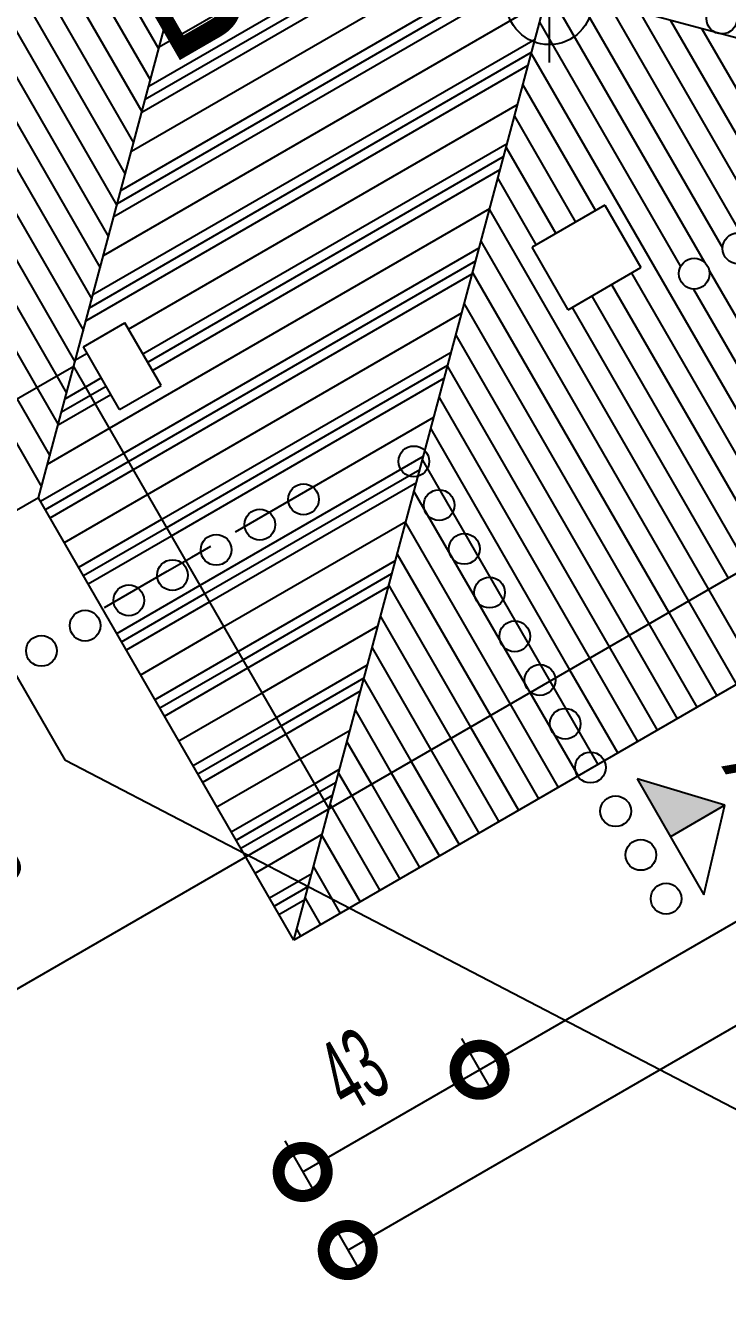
# Model space of a CAD drawing. Extents: x 3907.4 to 3911.57, y -3054.42 to -3053.7.
# Drawn here: x 3907.5265 to 3907.5557, y -3053.9527 to -3053.899 of the extents above; entities that cross this region are included whole.
import ezdxf
from ezdxf.enums import TextEntityAlignment as Align

# ---------------------------------------------------------------- set-up
doc = ezdxf.new("R2010")
doc.units = 0
doc.header["$LTSCALE"] = 2
doc.header["$MEASUREMENT"] = 0
doc.linetypes.add('ACAD_ISO03W100', pattern=[30, 12, -18])
doc.layers.get('0').update_dxf_attribs({"linetype": 'CONTINUOUS'})
for name, color, linetype in [('DUVAR', 7, 'CONTINUOUS'), ('MB', 11, 'CONTINUOUS'), ('OLÇÜ', 6, 'CONTINUOUS'), ('TEXT', 11, 'CONTINUOUS'), ('YAKLASMA', 6, 'CONTINUOUS'), ('ÇATI', 7, 'CONTINUOUS'), ('ÇATI TARAMA', 9, 'CONTINUOUS'), ('ÖLÇÜ İZİ', 9, 'CONTINUOUS')]:
    doc.layers.add(name, color=color, linetype=linetype)
doc.styles.add('İSİM', font='comicbd.ttf')
doc.styles.add('MAHAL', font='stylu.ttf', dxfattribs={"width": 0.7, "height": 20})
doc.styles.add('ÖLÇÜ', font='stylu.ttf', dxfattribs={"width": 0.5})

msp = doc.modelspace()

# ---------------------------------------------------------------- hatches: boundary and pattern name
at = {"layer": 'TEXT'}
msp.add_hatch(color=256, dxfattribs=at).paths.add_polyline_path([(3907.553372105082, -3053.932708962083), (3907.551983189774, -3053.930303185386), (3907.555642934919, -3053.931397954986)])

# ---------------------------------------------------------------- linework, layer by layer
at = {"color": 0, "linetype": 'ByBlock', "const_width": 0.002}
for points in [[(3907.545211197846, -3053.942521894403, 1), (3907.545644215264, -3053.942271902572, 1)], [(3907.545644215264, -3053.942271902572, 1), (3907.545211197846, -3053.942521894403, 1)], [(3907.538282919154, -3053.946521763696, 1), (3907.537849901736, -3053.946771755527, 1)], [(3907.540157857885, -3053.949769394333, 1), (3907.539724840467, -3053.950019386164, 1)]]:
    msp.add_lwpolyline(points, format="xyb", close=True, dxfattribs=at)
at = {"layer": 'DUVAR'}
for p, q in [((3907.550647994271, -3053.906437625493), (3907.547616872343, -3053.908187568309)), ((3907.550647994271, -3053.906437625493), (3907.552147945256, -3053.909035730002)), ((3907.549116823328, -3053.910785672818), (3907.547616872343, -3053.908187568309)), ((3907.549116823328, -3053.910785672818), (3907.552147945256, -3053.909035730002)), ((3907.528936830522, -3053.912332569823), (3907.530668900195, -3053.9113326025)), ((3907.532168851179, -3053.91393070701), (3907.530668900195, -3053.9113326025)), ((3907.530436781507, -3053.914930674333), (3907.528936830522, -3053.912332569823)), ((3907.530436781507, -3053.914930674333), (3907.532168851179, -3053.91393070701))]:
    msp.add_line(p, q, dxfattribs=at)
at = {"layer": 'MB', "linetype": 'ACAD_ISO03W100', "ltscale": 0.4}
for p, q in [((3907.582463690862, -3053.906544632182), (3907.539161949035, -3053.931543815264)), ((3907.528537296225, -3053.913140574988), (3907.521176000114, -3053.917390436111)), ((3907.539161949035, -3053.931543815264), (3907.528537296225, -3053.913140574988))]:
    msp.add_line(p, q, dxfattribs=at)
at = {"layer": 'OLÇÜ', "color": 6}
for p, q in [((3907.539941349176, -3053.949894390249), (3907.603594909662, -3053.913145591119)), ((3907.545427706556, -3053.942396898488), (3907.588729448382, -3053.917397715406)), ((3907.544677731063, -3053.941097846233), (3907.545927690217, -3053.943262933324)), ((3907.544677731063, -3053.941097846233), (3907.545927690217, -3053.943262933324)), ((3907.538066410445, -3053.946646759612), (3907.545427706556, -3053.942396898488)), ((3907.537316434952, -3053.945347707357), (3907.538566394107, -3053.947512794448)), ((3907.539441365514, -3053.949028355412), (3907.540441332837, -3053.950760425085))]:
    msp.add_line(p, q, dxfattribs=at)
at = {"layer": 'TEXT', "color": 2}
msp.add_line((3907.548330733582, -3053.895413164438), (3907.548330733582, -3053.90050801679), dxfattribs=at)
at = {"layer": 'TEXT'}
for p, q in [((3907.555642934919, -3053.931397954986), (3907.551983189774, -3053.930303185386)), ((3907.551983189774, -3053.930303185386), (3907.55476102039, -3053.93511473878)), ((3907.555642934919, -3053.931397954986), (3907.553372105082, -3053.932708962083)), ((3907.55476102039, -3053.93511473878), (3907.555642934919, -3053.931397954986))]:
    msp.add_line(p, q, dxfattribs=at)
at = {"layer": 'TEXT', "color": 2}
msp.add_circle((3907.548330733582, -3053.897960590614), 0.0018, dxfattribs=at)
at = {"layer": 'TEXT'}
for centre, radius in [((3907.555512347581, -3053.89867370399), 0.00064), ((3907.556182848726, -3053.908235371133), 0.00064), ((3907.554364175569, -3053.909285336822), 0.00064), ((3907.542693519439, -3053.917094162668), 0.0006399999999999993), ((3907.538101350041, -3053.918674274441), 0.0006400000000001254), ((3907.543743485128, -3053.918912835824), 0.0006399999999999993), ((3907.536282676884, -3053.919724240131), 0.0006400000000001254), ((3907.534464003727, -3053.92077420582), 0.0006400000000001254), ((3907.544793450818, -3053.920731508981), 0.0006399999999999993), ((3907.532645330571, -3053.921824171509), 0.0006400000000001254), ((3907.530826657414, -3053.922874137199), 0.0006400000000001254), ((3907.545843416507, -3053.922550182138), 0.0006399999999999993), ((3907.529007984257, -3053.923924102888), 0.0006400000000001254), ((3907.546893382197, -3053.924368855295), 0.0006399999999999993), ((3907.5271893111, -3053.924974068578), 0.0006400000000001254), ((3907.547943347886, -3053.926187528451), 0.0006399999999999993), ((3907.548993313575, -3053.928006201608), 0.0006399999999999993), ((3907.550043279265, -3053.929824874765), 0.0006399999999999993), ((3907.551093244954, -3053.931643547921), 0.0006399999999999993), ((3907.552143210644, -3053.933462221078), 0.0006399999999999993), ((3907.553193176333, -3053.935280894235), 0.0006399999999999993)]:
    msp.add_circle(centre, radius, dxfattribs=at)
at = {"layer": 'YAKLASMA', "linetype": 'ACAD_ISO03W100', "ltscale": 0.4}
for p, q in [((3907.528189472529, -3053.929538655949), (3907.487559480059, -3053.859162378506)), ((3907.72697116379, -3054.032934220843), (3907.528189472529, -3053.929538655949))]:
    msp.add_line(p, q, dxfattribs=at)
at = {"layer": 'ÇATI', "ltscale": 0.5}
for p, q in [((3907.527073091525, -3053.91860464898), (3907.533616256277, -3053.894187068326)), ((3907.587927764855, -3053.908008836882), (3907.548996237656, -3053.897576378397)), ((3907.537697744335, -3053.937007889257), (3907.54813020282, -3053.898076362059)), ((3907.587927764855, -3053.908008836882), (3907.537697744335, -3053.937007889257)), ((3907.527073091525, -3053.91860464898), (3907.519711795415, -3053.922854510104)), ((3907.537697744335, -3053.937007889257), (3907.527073091525, -3053.91860464898))]:
    msp.add_line(p, q, dxfattribs=at)
at = {"layer": 'ÇATI TARAMA'}
for p, q in [((3907.53209656053, -3053.8998582221), (3907.539287410052, -3053.895706764073)), ((3907.529967247015, -3053.896293733018), (3907.532073911707, -3053.89994274228)), ((3907.53137017773, -3053.902568915057), (3907.541998103009, -3053.896433146873)), ((3907.53151545429, -3053.902026776466), (3907.541455964417, -3053.896287870313)), ((3907.53166073085, -3053.901484637875), (3907.540913825826, -3053.896142593753)), ((3907.529142348832, -3053.896769967455), (3907.531725247963, -3053.9012438749)), ((3907.530934348049, -3053.904195330832), (3907.543624518783, -3053.896868976553)), ((3907.528317450651, -3053.897246201893), (3907.531376584218, -3053.90254500752)), ((3907.530353241809, -3053.906363885198), (3907.545793073149, -3053.897450082793)), ((3907.530498518369, -3053.905821746606), (3907.545250934557, -3053.897304806233)), ((3907.527492552469, -3053.897722436331), (3907.531027920475, -3053.903846140139)), ((3907.529772135569, -3053.908532439563), (3907.547961627515, -3053.898031189034)), ((3907.530207965249, -3053.906906023789), (3907.54633521174, -3053.897595359353)), ((3907.548477944328, -3053.897875602153), (3907.554788432557, -3053.908806164611)), ((3907.549479853192, -3053.897705972568), (3907.555543400458, -3053.908208802098)), ((3907.550780985812, -3053.898054636313), (3907.556294787097, -3053.907605236385)), ((3907.526667654287, -3053.898198670769), (3907.53067925673, -3053.905147272758)), ((3907.552082118431, -3053.898403300057), (3907.563202238583, -3053.917664752335)), ((3907.526080731862, -3053.899087109267), (3907.530330592986, -3053.906448405378)), ((3907.547928520678, -3053.898828993264), (3907.553795604243, -3053.908991522855)), ((3907.55338325105, -3053.898751963801), (3907.557888416437, -3053.906555479132)), ((3907.55468438367, -3053.899100627545), (3907.564852034947, -3053.91671228346)), ((3907.529336305889, -3053.910158855338), (3907.547739546165, -3053.899534202528)), ((3907.529191029329, -3053.910700993929), (3907.547594269605, -3053.90007634112)), ((3907.547579856934, -3053.900130125884), (3907.559077747675, -3053.920045924523)), ((3907.525732068118, -3053.900388241887), (3907.529981929242, -3053.907749537997)), ((3907.529045752769, -3053.911243132521), (3907.547448993045, -3053.900618479711)), ((3907.525383404374, -3053.901689374507), (3907.529633265498, -3053.909050670617)), ((3907.54723119319, -3053.901431258503), (3907.550253110906, -3053.906665601577)), ((3907.530819692111, -3053.91159379314), (3907.547013163365, -3053.902244895486)), ((3907.546882529446, -3053.902732391123), (3907.549428212725, -3053.907141836014)), ((3907.52503474063, -3053.902990507126), (3907.529284601754, -3053.910351803237)), ((3907.531414985158, -3053.912624915867), (3907.546577333685, -3053.90387131126)), ((3907.524686076886, -3053.904291639745), (3907.52893593801, -3053.911652935856)), ((3907.531613416174, -3053.912968623443), (3907.546432057125, -3053.904413449851)), ((3907.546533865701, -3053.904033523742), (3907.548603314543, -3053.907618070452)), ((3907.53181184719, -3053.913312331019), (3907.546286780565, -3053.904955588443)), ((3907.524337413142, -3053.905592772365), (3907.528587274266, -3053.912954068475)), ((3907.546185201958, -3053.905334656362), (3907.547778416361, -3053.90809430489)), ((3907.530025544436, -3053.915718408816), (3907.545850950885, -3053.906582004217)), ((3907.545836538213, -3053.906635788981), (3907.554953256766, -3053.922427096712)), ((3907.523988749398, -3053.906893904984), (3907.52783064032, -3053.91354854519)), ((3907.523640085654, -3053.908195037604), (3907.527005742138, -3053.914024779627)), ((3907.530620837484, -3053.916749531543), (3907.545415121205, -3053.908208419992)), ((3907.545487874469, -3053.907936921601), (3907.554128358584, -3053.92290333115)), ((3907.530819268499, -3053.917093239118), (3907.545269844645, -3053.908750558583)), ((3907.531017699515, -3053.917436946695), (3907.545124568085, -3053.909292697174)), ((3907.545139210725, -3053.90923805422), (3907.553303460402, -3053.923379565587)), ((3907.551753061891, -3053.909263706086), (3907.558252849493, -3053.920522158961)), ((3907.554991284193, -3053.90915752926), (3907.560727544038, -3053.919093455648)), ((3907.55092816371, -3053.909739940524), (3907.557427951311, -3053.920998393399)), ((3907.554334316143, -3053.909924639892), (3907.559902645856, -3053.919569690086)), ((3907.550103265528, -3053.910216174962), (3907.556603053129, -3053.921474627837)), ((3907.531612992562, -3053.918468069422), (3907.544688738405, -3053.910919112949)), ((3907.544790546981, -3053.91053918684), (3907.55247856222, -3053.923855800025)), ((3907.549278367346, -3053.910692409399), (3907.555778154947, -3053.921950862274)), ((3907.544441883237, -3053.911840319459), (3907.551653664038, -3053.924332034463)), ((3907.528609923089, -3053.912869548295), (3907.529087622438, -3053.912593760464)), ((3907.532208285609, -3053.919499192149), (3907.544252908725, -3053.912545528723)), ((3907.532406716625, -3053.919842899725), (3907.544107632164, -3053.913087667315)), ((3907.544093219493, -3053.913141452079), (3907.550828765856, -3053.924808268901)), ((3907.52783064032, -3053.91354854519), (3907.528238610521, -3053.914255201095)), ((3907.529033389358, -3053.913999870937), (3907.529682915485, -3053.913624883191)), ((3907.53260514764, -3053.9201866073), (3907.543962355604, -3053.913629805906)), ((3907.527005742138, -3053.914024779627), (3907.527889946778, -3053.915556333714)), ((3907.528174093409, -3053.914495964069), (3907.529033389358, -3053.913999870937)), ((3907.529231820373, -3053.914343578513), (3907.529881346501, -3053.913968590766)), ((3907.526180843956, -3053.914501014065), (3907.527541283033, -3053.916857466334)), ((3907.527883540289, -3053.915580241252), (3907.529430251389, -3053.914687286088)), ((3907.528028816849, -3053.915038102661), (3907.529231820373, -3053.914343578513)), ((3907.529430251389, -3053.914687286088), (3907.530079777517, -3053.914312298342)), ((3907.543744555749, -3053.914442584698), (3907.550003867675, -3053.925284503338)), ((3907.525355945774, -3053.914977248503), (3907.527192619289, -3053.918158598954)), ((3907.535269852574, -3053.920023006572), (3907.543526525924, -3053.91525622168)), ((3907.527447710609, -3053.917206657027), (3907.530025544436, -3053.915718408816)), ((3907.543395892004, -3053.915743717318), (3907.549178969493, -3053.925760737776)), ((3907.527156698137, -3053.918749466189), (3907.530620837484, -3053.916749531543)), ((3907.533795733735, -3053.922248852755), (3907.543090696244, -3053.916882637455)), ((3907.527355129153, -3053.919093173765), (3907.530819268499, -3053.917093239118)), ((3907.527553560169, -3053.919436881341), (3907.531017699515, -3053.917436946695)), ((3907.53399416475, -3053.92259256033), (3907.542945419684, -3053.917424776047)), ((3907.543047228261, -3053.917044849938), (3907.548354071311, -3053.926236972214)), ((3907.534192595766, -3053.922936267907), (3907.542800143124, -3053.917966914638)), ((3907.528148853216, -3053.920468004068), (3907.531612992562, -3053.918468069422)), ((3907.542698564516, -3053.918345982557), (3907.547529173129, -3053.926713206651)), ((3907.528744146263, -3053.921499126795), (3907.532208285609, -3053.919499192149)), ((3907.534787888813, -3053.923967390634), (3907.542364313444, -3053.919593330412)), ((3907.528942577278, -3053.921842834371), (3907.532406716625, -3053.919842899725)), ((3907.542349900772, -3053.919647115176), (3907.546704274947, -3053.927189441089)), ((3907.529141008295, -3053.922186541947), (3907.53260514764, -3053.9201866073)), ((3907.533451179418, -3053.921072972261), (3907.534247685244, -3053.920613129444)), ((3907.532429012088, -3053.921663095133), (3907.533451179418, -3053.921072972261)), ((3907.542001237028, -3053.920948247796), (3907.545879376766, -3053.927665675527)), ((3907.529813833104, -3053.923172903641), (3907.532429012088, -3053.921663095133)), ((3907.535383181861, -3053.924998513361), (3907.541928483764, -3053.921219746187)), ((3907.530331594389, -3053.924248787401), (3907.533795733735, -3053.922248852755)), ((3907.535581612876, -3053.925342220937), (3907.541783207204, -3053.921761884778)), ((3907.541652573284, -3053.922249380415), (3907.545054478584, -3053.928141909964)), ((3907.530530025404, -3053.924592494977), (3907.53399416475, -3053.92259256033)), ((3907.535780043892, -3053.925685928512), (3907.541637930644, -3053.92230402337)), ((3907.554953256766, -3053.922427096712), (3907.556953191412, -3053.925891236058)), ((3907.53072845642, -3053.924936202553), (3907.534192595766, -3053.922936267907)), ((3907.554128358584, -3053.92290333115), (3907.55612829323, -3053.926367470496)), ((3907.54130390954, -3053.923550513035), (3907.544229580402, -3053.928618144402)), ((3907.55247856222, -3053.923855800025), (3907.554478496867, -3053.927319939372)), ((3907.553303460402, -3053.923379565587), (3907.555303395048, -3053.926843704934)), ((3907.531323749467, -3053.92596732528), (3907.534787888813, -3053.923967390634)), ((3907.536375336939, -3053.92671705124), (3907.541202100964, -3053.923930439144)), ((3907.551653664038, -3053.924332034463), (3907.553653598685, -3053.927796173809)), ((3907.540955245796, -3053.924851645655), (3907.54340468222, -3053.92909437884)), ((3907.550828765856, -3053.924808268901), (3907.552828700503, -3053.928272408247)), ((3907.531919042514, -3053.926998448007), (3907.535383181861, -3053.924998513361)), ((3907.53211747353, -3053.927342155583), (3907.535581612876, -3053.925342220937)), ((3907.550003867675, -3053.925284503338), (3907.552003802321, -3053.928748642684)), ((3907.532315904546, -3053.927685863159), (3907.535780043892, -3053.925685928512)), ((3907.536970629986, -3053.927748173967), (3907.540766271283, -3053.925556854918)), ((3907.549178969493, -3053.925760737776), (3907.551178904139, -3053.929224877122)), ((3907.537169061002, -3053.928091881543), (3907.540620994723, -3053.92609899351)), ((3907.540606582052, -3053.926152778274), (3907.542579784038, -3053.929570613278)), ((3907.548354071311, -3053.926236972214), (3907.550354005958, -3053.92970111156)), ((3907.532911197593, -3053.928716985886), (3907.536375336939, -3053.92671705124)), ((3907.537367492017, -3053.928435589119), (3907.540475718163, -3053.926641132101)), ((3907.547529173129, -3053.926713206651), (3907.549529107776, -3053.930177345997)), ((3907.540257918308, -3053.927453910893), (3907.541754885856, -3053.930046847715)), ((3907.546704274947, -3053.927189441089), (3907.548704209594, -3053.930653580435)), ((3907.53350649064, -3053.929748108613), (3907.536970629986, -3053.927748173967)), ((3907.533704921656, -3053.930091816189), (3907.537169061002, -3053.928091881543)), ((3907.545054478584, -3053.928141909964), (3907.54705441323, -3053.931606049311)), ((3907.545879376766, -3053.927665675527), (3907.547879311412, -3053.931129814873)), ((3907.533903352672, -3053.930435523765), (3907.537367492017, -3053.928435589119)), ((3907.537962785065, -3053.929466711846), (3907.540039888483, -3053.928267547876)), ((3907.544229580402, -3053.928618144402), (3907.546229515049, -3053.932082283749)), ((3907.539909254564, -3053.928755043513), (3907.540929987675, -3053.930523082153)), ((3907.54340468222, -3053.92909437884), (3907.545404616867, -3053.932558518186)), ((3907.534498645718, -3053.931466646492), (3907.537962785065, -3053.929466711846)), ((3907.542579784038, -3053.929570613278), (3907.544579718685, -3053.933034752624)), ((3907.538558078112, -3053.930497834573), (3907.539604058803, -3053.92989396365)), ((3907.539560590819, -3053.930056176132), (3907.540105089493, -3053.930999316591)), ((3907.541754885856, -3053.930046847715), (3907.543754820503, -3053.933510987061)), ((3907.535093938766, -3053.932497769219), (3907.538558078112, -3053.930497834573)), ((3907.535292369781, -3053.932841476795), (3907.538756509128, -3053.930841542149)), ((3907.538756509128, -3053.930841542149), (3907.539458782243, -3053.930436102241)), ((3907.540929987675, -3053.930523082153), (3907.542929922321, -3053.933987221499)), ((3907.535490800797, -3053.933185184371), (3907.538954940143, -3053.931185249724)), ((3907.538954940143, -3053.931185249724), (3907.539313505683, -3053.930978240833)), ((3907.539211927075, -3053.931357308752), (3907.539280191311, -3053.931475551029)), ((3907.540105089493, -3053.930999316591), (3907.542105024139, -3053.934463455937)), ((3907.539280191311, -3053.931475551029), (3907.541280125958, -3053.934939690374)), ((3907.536086093844, -3053.934216307098), (3907.538877676003, -3053.932604656608)), ((3907.538863263331, -3053.932658441372), (3907.540455227776, -3053.935415924812)), ((3907.538514599587, -3053.933959573991), (3907.539630329594, -3053.93589215925)), ((3907.536681386891, -3053.935247429825), (3907.538441846323, -3053.934231072382)), ((3907.536879817907, -3053.935591137401), (3907.538296569763, -3053.934773210973)), ((3907.537078248923, -3053.935934844977), (3907.538151293203, -3053.935315349564)), ((3907.538165935843, -3053.935260706611), (3907.538805431412, -3053.936368393688)), ((3907.537817272099, -3053.93656183923), (3907.53798053323, -3053.936844628126)), ((3907.53767354197, -3053.936965967704), (3907.537715463523, -3053.936941765339))]:
    msp.add_line(p, q, dxfattribs=at)
at = {"layer": 'ÖLÇÜ İZİ', "linetype": 'ACAD_ISO03W100', "ltscale": 0.5}
msp.add_line((3907.539161949035, -3053.931543815264), (3907.510149782011, -3053.948293267929), dxfattribs=at)

# ---------------------------------------------------------------- texts
at = {"layer": 'OLÇÜ', "color": 62, "style": 'ÖLÇÜ', "width": 0.5}
msp.add_text('43', height=0.003, rotation=29.99891909212292, dxfattribs=at).set_placement((3907.539948085669, -3053.944251042292))
at = {"layer": 'TEXT', "color": 4, "style": 'MAHAL', "width": 0.7}
msp.add_text('B BLOK', height=0.007500000000000001, rotation=29.99891909212292, dxfattribs=at).set_placement((3907.532452358143, -3053.900692126351))
at = {"layer": 'TEXT', "style": 'İSİM', "text_generation_flag": 4}
for tag, height, rotation, p in [('A', 0.002999999999999314, 119.9989190921229, (3907.556154479553, -3053.930934653764)), ('B', 0.002999999999999324, 29.99891909212292, (3907.524260858945, -3053.932135234555))]:
    msp.add_attdef(tag, text='A', height=height, rotation=rotation, dxfattribs=at).set_placement(p, align=Align.CENTER)

doc.saveas('drawing.dxf')
